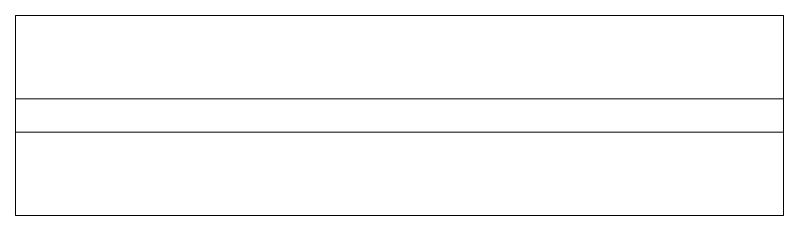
# Model space of a CAD drawing. Header units: millimetres. Extents: x -106145 to 154907, y -84585 to 152038.
# Drawn here: x 24689 to 25264, y -14455 to -14305 of the extents above; entities that cross this region are included whole.
import ezdxf

# ---------------------------------------------------------------- set-up
doc = ezdxf.new("R2010")
doc.units = ezdxf.units.MM
doc.layers.add('A-GLAZ-CURT', color=7, linetype='Continuous', lineweight=5)
doc.layers.add('A-GLAZ-CWMG', color=7, linetype='Continuous', lineweight=5)

# ---------------------------------------------------------------- blocks, each defined once
blk = doc.blocks.new('System Panel - Glazed-15484054-Site Plan -MAIN')
at = {"layer": 'A-GLAZ-CURT', "color": 253, "lineweight": 9, "true_color": 0xaaaaaa}
for p, q in [((287.5, 12.5), (-287.5, 12.5)), ((-287.5, 12.5), (-287.5, -12.5)), ((287.5, -12.5), (287.5, 12.5)), ((-287.5, -12.5), (287.5, -12.5))]:
    blk.add_line(p, q, dxfattribs=at)
blk = doc.blocks.new('Rectangular Mullion - 50 x 150mm-V94-Site Plan -MAIN')
at = {"layer": 'A-GLAZ-CWMG', "color": 253, "true_color": 0xaaaaaa}
for p, q in [((24688.75, -14367.45), (24688.75, -14304.95)), ((24688.75, -14304.95), (25263.75, -14304.95)), ((25263.75, -14304.95), (25263.75, -14367.45)), ((24688.75, -14454.95), (24688.75, -14392.45)), ((25263.75, -14392.45), (25263.75, -14454.95)), ((25263.75, -14454.95), (24688.75, -14454.95))]:
    blk.add_line(p, q, dxfattribs=at)
blk = doc.blocks.new('2022_11_09_AB BLOCKFACADE WITH CONTINOUS WINDOW_rvt-1-Site Plan -MAIN')
at = {"color": 253, "lineweight": 5, "true_color": 0xaaaaaa}
for name, p in [('Rectangular Mullion - 50 x 150mm-V94-Site Plan -MAIN', (0, 0)), ('System Panel - Glazed-15484054-Site Plan -MAIN', (24976.25, -14379.95))]:
    blk.add_blockref(name, p, dxfattribs=at)

msp = doc.modelspace()

# ---------------------------------------------------------------- block references
at = {"lineweight": 5}
msp.add_blockref('2022_11_09_AB BLOCKFACADE WITH CONTINOUS WINDOW_rvt-1-Site Plan -MAIN', (0, 0), dxfattribs=at)

doc.saveas('drawing.dxf')
